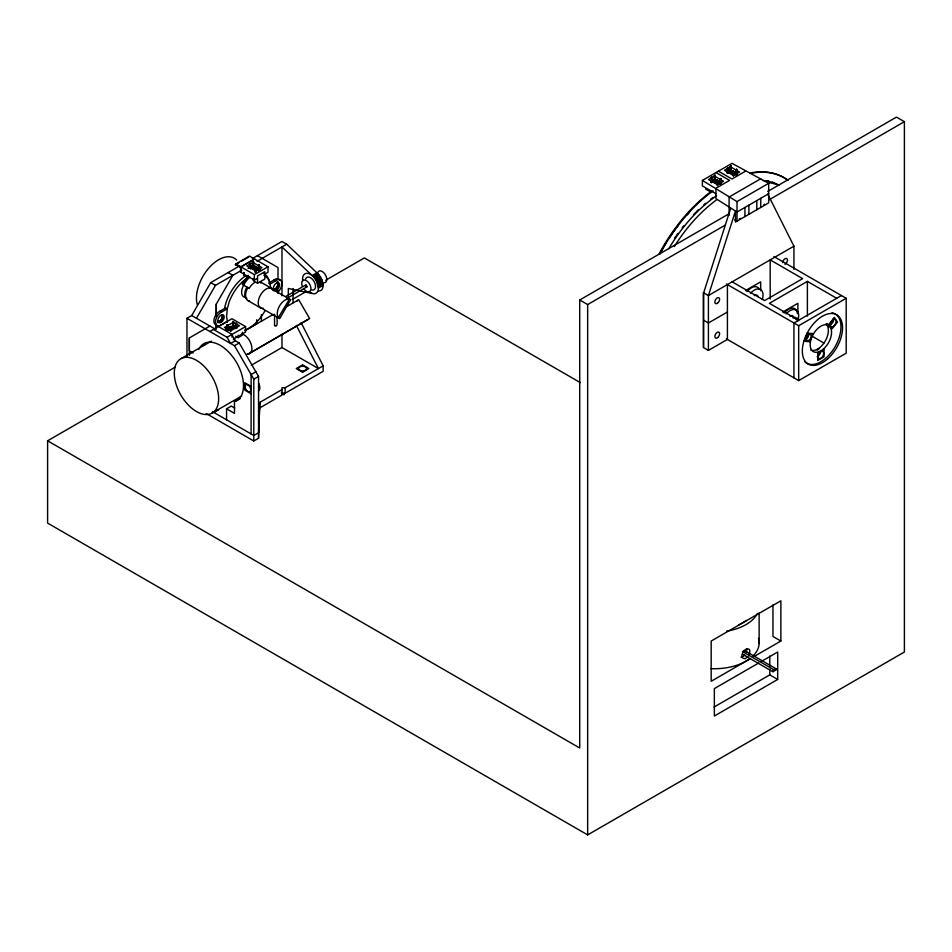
<?xml version="1.0" encoding="UTF-8"?>
<svg xmlns="http://www.w3.org/2000/svg" width="952" height="952" viewBox="0 0 952 952"><rect width="100%" height="100%" fill="white"/><g stroke="black" fill="none" stroke-linecap="round" stroke-linejoin="round"><path stroke-width="1.43" d="M186.961 356.857L186.961 318.277L191.709 315.54L210.713 282.613L239.606 265.941M209.928 326.048L189.341 337.936L189.341 350.741L193.137 352.93M216.247 328.547L216.259 324.227M216.259 315.6L216.282 304.093L232.883 275.306L228.135 272.558M216.259 315.993L216.259 304.104M240.451 398.495L234.478 401.423L234.478 413.37L226.552 408.801L226.552 419.772M251.102 433.945L251.102 374.517L255.85 371.768M186.961 318.277L234.478 345.707L253.791 379.182L253.791 440.99L258.539 438.241L259.813 402.398L281.982 389.606M256.647 319.777L256.647 323.763L249.852 327.69M234.132 340.031L239.226 342.97L258.539 376.433L258.539 438.241M278.02 287.647L278.02 281.792M293.073 302.712L293.073 288.575M259.813 402.398L258.539 432.755L253.791 435.504L212.498 411.669M276.782 317.135C277.127 318.515 278.162 329.035 274.581 325.417M225.565 308.412L227.302 308.757L226.564 316.302L227.492 322.371M743.048 651.668L743.607 650.704M744.5 651.525L744.012 650.466M727.411 284.577L727.411 339.436L708.407 350.407L703.659 347.67L703.659 292.811L730.672 208.369M806.499 339.923L808.617 334.473M749.069 654.643L749.331 653.988A5.581 2.785 -65.9 0 0 749.331 649.419C746.713 647.17 743.548 651.156 742.489 653.393A5.545 3.582 -53.3 0 0 742.489 657.963L745.059 658.796L748.01 656.571M196.457 318.277L215.461 285.362L241.808 270.154M240.582 267.203L235.37 264.727L235.834 263.93L249.448 256.076L268 266.774L268 272.26L264.823 274.093M240.13 267.464L254.66 259.075M830.703 324.727L833.44 321.324M297.583 300.308L297.31 300.618A11.198 6.462 60 0 0 296.857 301.427M286.838 298.488L307.008 286.79L306.33 285.029L305.64 286.005M235.37 264.727L239.011 262.633M241.427 261.229L248.698 257.028M252.34 258.587L281.982 241.475L286.73 244.212L318.468 274.295L322.097 280.174L323.156 285.362A11.198 6.462 60 0 1 318.468 291.003M254.434 258.956L240.82 266.81L240.82 272.308M249.531 267.643L250.162 263.43L250.4 268.69M252.696 261.967L253.565 261.74L253.565 268.143C251.685 269.642 251.685 261.55 253.565 261.74M249.531 263.799L250.4 263.573M257.088 261.324L286.73 244.212M248.044 268.309L252.851 265.537L260.753 270.094M249.412 268.345L252.851 266.358L259.194 270.011M250.792 268.738L252.851 267.548L258.789 270.975M252.696 268.369L253.565 268.143M256.017 271.939L255.79 266.679L255.148 272.165M258.313 270.332L258.956 264.846L259.194 270.106M256.017 266.81L255.386 272.308M258.313 265.215L259.194 264.989M240.582 266.679L240.582 272.165L254.374 280.126L254.374 274.64L268 266.774M254.374 280.126L257.54 278.305M257.54 283.244L264.823 279.031L264.823 271.713L257.54 275.925L257.54 283.244L253.291 280.78L253.291 278.317M216.199 324.894A7.842 4.522 -60 0 1 214.236 318.563A7.842 4.522 -60 0 1 219.971 311.149L225.719 307.853M227.35 321.431L221.911 324.549A7.842 4.522 -60 0 1 215.473 322.145A7.842 4.522 -60 0 1 221.554 312.054L227.302 308.757L229.194 301.891A31.357 18.1 -60 0 1 248.055 277.532M217.52 322.573L222.59 319.646M274.224 289.848L276.758 288.385M209.845 331.486L231.967 318.718L245.592 326.584L245.592 332.07L233.264 339.186M316.885 272.796L312.137 275.545A11.198 6.462 60 0 0 302.748 280.959M227.123 329.928L227.361 324.668L227.992 330.154M232.752 321.562L233.621 321.788L233.383 328.333L232.752 327.964L232.752 321.562L233.621 321.788M227.123 324.81L227.992 325.037M281.982 295.774L281.982 246.961L312.934 276.247L317.694 273.51M312.934 276.247L313.708 277.044L318.468 274.295M226.516 328.63L228.98 327.214M313.708 277.044L314.446 277.901L319.206 275.152M230.289 330.475L230.527 326.5L231.157 330.701M235.917 328.511L236.155 323.252L236.786 327.464M225.565 329.916L233.454 325.358L237.072 327.44M230.289 326.631L231.157 326.869M235.917 323.394L236.786 323.62M227.123 329.832L233.454 326.179L236.905 328.166M314.446 277.901L315.148 278.829L319.896 276.08M285.719 296.548L305.759 284.969M227.516 330.796L233.454 327.369L235.513 328.559M315.148 278.829L315.79 279.793L320.538 277.056M181.285 358.511L211.38 341.137M288.313 299.797L288.313 288.492L312.934 293.644A11.198 6.462 60 0 0 318.408 288.111L316.373 280.816L321.122 278.067M316.897 281.863L321.645 279.115M317.349 282.923L322.097 280.174M317.73 283.993L322.478 281.245M767.717 191.447L896.486 117.108L904.4 121.677L904.4 652.013L587.658 834.892L47.6 523.088L47.6 440.8L175.073 367.21M292.24 299.559L305.116 292.121M325.715 280.233L364.342 257.933L580.28 382.597M213.426 329.428L227.04 337.294L245.592 326.584M318.027 285.053L322.776 282.316M318.242 286.1L322.99 283.363M318.361 287.123L323.121 284.386M318.408 288.111L323.156 285.362M244.938 330.749L273.272 314.398M284.636 307.829L298.726 299.701L309.626 318.587L248.317 353.977M235.739 336.235L238.167 337.627L242.427 335.175L242.427 332.248M234.478 345.707L239.226 342.97M251.352 365.223L281.982 347.539L318.408 368.567L296.346 325.394M253.791 379.182L258.539 376.433M211.677 413.346A31.357 18.1 60 0 0 202.859 365.104A31.357 18.1 60 0 0 174.894 379.348A31.357 18.1 60 0 0 211.677 413.346L241.76 395.972M213.879 412.454L218.639 409.717M226.552 408.801L231.3 406.064L234.704 408.015M259.813 407.884L281.982 395.092L281.982 387.773L285.148 387.773L323.156 365.83L301.094 322.657M283.184 394.402L283.97 393.938L283.97 394.854L281.399 393.366M281.982 393.259L285.148 393.259L323.156 371.316L323.156 365.83M715.952 193.732L702.386 185.914L702.386 180.428L732.005 163.327L768.681 183.308L768.681 202.883L735.432 222.078L735.432 211.106L708.407 295.548L708.407 350.407M711.192 182.582L711.834 177.096L712.06 182.356M714.524 182.51L714.357 175.632L715 175.263L715.238 181.808L714.357 182.034L715 181.665L715 175.263M727.185 173.347L727.828 167.861L728.066 173.121M730.362 166.398L731.231 166.172L731.231 172.574C729.339 174.073 729.339 165.981 731.231 166.172M711.192 177.465L712.06 177.227M714.357 175.632L715.238 175.406M727.185 168.23L728.066 167.992M730.517 166.85L724.496 170.325L733.528 175.537L739.549 172.062L730.517 166.85L730.517 169.968L737.288 173.871M710.906 181.285L714.524 179.202L721.295 183.105M726.912 172.05L730.517 169.968M711.073 182.01L714.524 180.023L719.593 182.951M728.221 172.11L730.517 170.789L736.848 174.442L736.61 169.278L735.979 174.763M712.465 182.403L714.524 181.213L719.272 183.95M728.458 173.169L730.517 171.979L735.265 174.716M730.362 172.8L731.231 172.574M716.82 184.545L717.451 180.345L717.451 185.461M719.986 183.998L720.616 178.512L720.854 183.772M732.814 175.311L733.445 171.11L733.683 175.085M716.82 180.701L717.689 180.475L717.689 185.604M719.986 178.881L720.854 178.655M732.814 171.467L733.683 171.241M735.979 169.646L736.848 169.408M745.559 171.146L731.945 179.012L718.391 171.193M760.767 178.738L729.089 197.028L729.089 215.295M702.386 180.428L737.015 201.598L768.681 183.308M47.6 440.8L579.732 748.022L579.732 299.987L729.089 213.748M768.681 193.732L737.015 212.022L715.952 198.67L715.952 188.246L729.565 180.392L716.011 172.562M579.732 299.987L587.658 304.557L725.424 225.017M769.204 199.741L904.4 121.677M767.752 194.125L793.932 246.175L708.407 295.548L703.659 292.811M745.464 290.61L760.672 281.84L760.672 290.61M727.411 312.006L708.407 322.978L703.659 320.241M836.689 298.297L807.391 281.375L769.383 303.319L798.68 320.241M782.687 312.101L797.895 303.319L797.895 313.565M841.437 295.548L793.932 322.978L793.932 377.837M726.483 284.041L798.68 325.727L846.197 298.297L846.197 353.156L798.68 380.586L726.483 338.9M817.054 349.86L819.589 348.396M750.462 658.606L711.18 681.275L711.18 641.041L780.866 600.807L780.866 641.041L754.258 656.404M758.696 662.985L714.357 688.593L714.357 716.023L777.701 679.442L777.701 652.013L761.231 661.521M714.036 707.062L769.787 674.873L777.701 679.442M268.524 283.125L273.962 280.019A7.842 4.522 -60 0 1 279.912 280.269M270.106 284.041L275.545 280.935A7.842 4.522 -60 0 1 281.911 282.542A7.842 4.522 -60 0 1 277.341 292.538M306.889 286.909L306.116 286.707M219.971 311.149L221.637 312.042M308.127 319.348L248.341 354.025A11.174 6.45 60 0 1 247.02 354.073M247.948 354.096L248.817 353.93A11.174 6.45 60 0 0 251.078 343.946A11.174 6.45 60 0 0 241.951 333.902M234.478 401.423L235.703 401.244A32.927 19.004 60 0 0 233.728 358.13A32.927 19.004 60 0 0 198.73 349.479M270.106 287.98L270.963 288.147M776.047 668.78C772.81 669.756 776.82 672.076 776.047 668.78L744.369 650.502M774.143 669.887C770.906 670.851 774.928 673.171 774.143 669.887L742.465 651.596M716.547 179.63L720.236 181.761M705.563 189.02L709.811 191.471M734.742 219.864L737.015 221.173L737.015 201.598M773.988 256.612L846.197 298.297M732.159 281.84L764.634 300.582L802.643 278.639L770.18 259.884L770.18 298.976M811.211 335.699L823.956 343.053M257.433 255.648L278.02 267.536L278.02 279.305M253.732 265.31L257.433 267.452M273.962 280.019L275.545 280.935M235.834 263.93L254.374 274.64M260.348 281.899L271.748 288.48M270.475 288.099L290.598 299.713L279.698 318.599L259.551 307.02M247.877 300.57L260.55 307.877M210.713 282.613L215.461 285.362M780.866 641.041L772.953 636.471L772.953 604.865M233.621 328.19L232.99 327.821L232.99 321.419M218.413 326.548L232.038 334.414L232.038 337.151M191.709 315.54L215.021 328.987M742.619 654.262L773.024 671.826M281.399 392.45L283.97 393.938M251.102 386.405L244.771 382.74L244.771 390.058L251.102 393.712M206.239 413.537L253.791 440.99M259.289 306.711L259.86 307.377M826.491 323.62L828.871 327M315.79 279.793L316.373 280.816M231.8 334.545L235.382 340.745L230.622 343.493L227.04 337.294M263.918 273.498A32.927 19.004 -60 0 1 269.916 283.101L270.689 287.885M807.391 281.375L807.391 316.123M798.68 325.727L798.68 380.586M797.895 317.956L797.895 320.883M793.932 246.175L793.932 269.273M769.787 656.106L769.787 666.21M769.787 669.101L769.787 674.873M760.767 198.314L760.767 207.453M759.137 612.802L759.137 643.528M756.804 200.598L756.804 209.737M748.891 205.168L748.891 214.307M744.928 207.453L744.928 216.592M736.61 169.278L736.61 174.394M736.217 169.777L736.217 174.906M733.445 171.11L733.445 176.227M733.052 171.61L733.052 175.454M730.993 166.029L730.993 172.431M730.601 166.529L730.601 172.931M730.517 170.789L730.517 173.276M727.828 167.861L727.828 172.978M727.423 168.361L727.423 172.205M720.616 178.512L720.616 183.629M720.224 179.012L720.224 182.855M717.058 180.844L717.058 184.688M714.595 175.775L714.595 182.165M711.834 177.096L711.834 182.213M711.43 177.596L711.43 182.713M703.338 292.621L703.338 347.492M587.658 304.557L587.658 834.892M288.313 302.629L288.313 305.461M285.148 387.773L285.148 393.259M281.982 334.223L281.982 347.539M278.02 282.256L278.02 286.671M278.02 290.527L278.02 293.394M274.545 314.315L274.545 325.584M261.395 314.553L261.395 321.193M258.956 264.846L258.956 269.975M258.551 265.358L258.551 270.475M255.79 266.679L255.79 271.796M253.327 261.61L253.327 268M252.935 262.109L252.851 268.845M250.162 263.43L250.162 268.547M249.769 263.93L249.769 267.774M248.139 275.342L248.139 277.817L243.748 275.271L243.748 272.808M243.986 272.486L243.986 275.414M238.167 335.163L238.167 337.627M236.548 323.751L236.548 327.595M236.155 323.252L236.155 328.369M233.383 321.931L233.383 328.333M230.919 327L230.919 330.844M230.527 326.5L230.527 330.344M227.754 325.167L227.754 330.296M227.361 324.668L227.361 329.785M222.59 315.267L222.59 318.182M216.259 324.739L216.259 329.059M189.341 337.936L189.341 355.132M302.224 371.732A4.034 2.332 0 0 1 302.926 371.732M668.768 248.734A111.991 64.653 -60 0 1 716.249 195.981M762.707 180.499A111.991 64.653 -60 0 1 778.938 185.116M674.409 246.473A111.991 64.653 -60 0 1 716.892 199.599M768.074 182.546A111.991 64.653 -60 0 1 778.355 185.176M674.516 238.274A111.991 64.653 -60 0 1 675.861 236.31M676.539 235.334A111.991 64.653 -60 0 1 677.919 233.407M682.168 227.754A111.991 64.653 -60 0 1 683.631 225.921M693.508 214.64A111.991 64.653 -60 0 1 695.876 212.225M696.674 211.427A111.991 64.653 -60 0 1 698.268 209.868M703.956 204.68A111.991 64.653 -60 0 1 705.599 203.276M710.585 199.277A111.991 64.653 -60 0 1 713.096 197.409M766.419 180.666A111.991 64.653 -60 0 1 768.526 181.094M772.596 182.249A111.991 64.653 -60 0 1 774.547 182.986M660.64 252.328A111.991 64.653 -60 0 1 666.019 243.01M669.887 236.977A111.991 64.653 -60 0 1 673.266 232.086M673.957 231.122A111.991 64.653 -60 0 1 675.361 229.218M676.777 227.326A111.991 64.653 -60 0 1 678.217 225.469M687.213 214.855A111.991 64.653 -60 0 1 688.76 213.189M750.283 173.431A120.952 69.829 -60 0 1 788.006 180.261M659.7 254.339A120.952 69.829 -60 0 1 713.131 190.828M749.652 173.062A120.952 69.829 -60 0 1 787.375 179.904M659.07 253.97A120.952 69.829 -60 0 1 711.62 191.102M746.332 620.466A40.317 23.276 0 0 1 738.895 624.762M758.447 638.316A44.792 25.859 0 0 1 752.961 655.987M749.069 659.212A44.792 25.859 0 0 1 710.954 668.661M757.423 613.409A44.792 25.859 0 0 1 726.673 631.164M746.582 648.574A5.605 3.153 -61.2 0 1 746.201 652.275M744.785 654.809A5.605 3.153 -61.2 0 1 740.93 657.154M764.646 204.168A4.474 2.582 0 0 1 763.932 204.704M740.18 218.424A4.474 2.582 0 0 1 739.252 218.841M793.04 318.004A5.605 3.237 -60 0 1 797.098 320.134M795.325 318.611A4.474 2.582 -60 0 1 795.848 319.063M754.246 295.608A5.605 3.237 -60 0 1 758.137 296.643M750.473 293.347A12.316 7.116 -60 0 1 760.351 289.372A12.316 7.116 -60 0 1 762.314 299.547M789.874 316.183A5.605 3.237 -60 0 1 793.766 317.218M786.102 313.922A12.316 7.116 -60 0 1 795.979 309.947A12.316 7.116 -60 0 1 797.954 320.122M746.915 291.562A12.769 7.366 -60 0 1 759.506 289.491M784.127 313.041A12.769 7.366 -60 0 1 797.026 311.768M797.24 312.637A12.769 7.366 -60 0 1 797.371 313.577M782.734 262.633A3.356 1.94 -60 0 1 785.269 258.635A3.356 1.94 -60 0 1 787.471 260.301A3.356 1.94 -60 0 1 784.924 264.299M832.833 319.146A4.034 2.332 -60 0 1 829.537 324.87M827.847 324.715A4.034 2.332 -60 0 1 827.347 324.013M808.188 333.95A4.034 2.332 -60 0 1 804.845 339.126M835.071 313.886A28.441 16.422 -60 0 1 834.119 348.325A28.441 16.422 -60 0 1 804.892 361.879M832.024 312.768A28.441 16.422 -60 0 1 834.119 313.41M825.872 324.037A15.113 8.723 -60 0 1 825.241 341.066A15.113 8.723 -60 0 1 810.818 350.122M807.998 337.067A15.113 8.723 -60 0 1 808.926 334.676M820.493 350.967A4.034 2.332 -60 0 1 817.197 356.679M817.685 349.86A4.034 2.332 -60 0 1 818.184 349.622M302.248 286.159A6.569 3.796 60 0 1 305.628 280.233A6.569 3.796 60 0 1 310.876 289.622A6.569 3.796 60 0 1 303.914 289.122M317.706 272.712A6.569 3.796 60 0 1 325.072 274.295A6.569 3.796 60 0 1 324.394 282.792M254.743 282.458A11.198 6.462 -60 0 0 249.15 288.361L242.284 284.398A22.396 12.935 -60 0 1 248.579 276.306M243.545 285.136A22.396 12.935 -60 0 1 249.852 277.032M260.336 282.339A11.198 6.462 -60 0 1 260.788 283.149M249.519 301.07A11.198 6.462 -60 0 1 247.877 287.635M263.466 308.329A11.198 6.462 -60 0 1 260.55 294.953A11.198 6.462 -60 0 1 273.593 290.788M277.496 282.268A4.474 2.582 -60 0 1 276.937 287.373A4.474 2.582 -60 0 1 272.76 289.777M197.397 304.997A31.357 18.1 -60 0 1 208.881 268A31.357 18.1 -60 0 1 236.691 260.086M222.34 314.719A4.474 2.582 -60 0 1 221.376 319.586A4.474 2.582 -60 0 1 217.52 321.847M246.854 298.666A10.079 5.819 -60 0 1 246.854 287.028M245.164 297.286A10.079 5.819 -60 0 1 243.688 285.195M263.918 275.318A31.357 18.1 -60 0 1 269.963 283.101M264.87 310.959A31.357 18.1 -60 0 1 244.771 330.213M258.789 383.442A7.842 4.522 60 0 1 258.575 391.105M204.073 345.564A32.927 19.004 60 0 1 206.322 342.613M189.65 354.584A4.034 2.332 60 0 1 192.006 352.692M305.592 279.198A7.164 4.141 60 0 1 314.077 281.459A7.164 4.141 60 0 1 311.804 289.943M312.137 293.43A11.198 6.462 60 0 1 308.841 291.526M224.708 307.579A32.927 19.004 -60 0 1 245.699 275.818M221.899 314.755A4.034 2.332 -60 0 1 221.257 319.289A4.034 2.332 -60 0 1 217.591 321.407M276.687 282.244A4.034 2.332 -60 0 1 276.877 286.98A4.034 2.332 -60 0 1 272.677 289.194M807.356 333.093L804.178 341.256L809.664 341.744L812.841 333.581L807.356 333.093M289.503 299.023L278.293 317.682A11.198 6.462 -60 0 1 279.555 305.925A11.198 6.462 -60 0 1 289.111 298.952L289.503 299.023M834.357 317.504L828.871 324.323L832.036 328.833L837.522 322.014L834.357 317.504M252.851 262.431L246.842 265.905L255.862 271.118L261.883 267.643L252.851 262.431M233.454 322.252L224.434 327.464L230.455 330.939L239.476 325.727L233.454 322.252M302.569 364.913L296.239 368.567L302.569 372.232L308.912 368.567L302.569 364.913M714.524 176.084L708.502 179.559L717.534 184.771L723.544 181.296L714.524 176.084M824.015 349.503L817.685 353.156L817.685 360.475L824.015 356.81L824.015 349.503M717.689 337.555A3.356 1.94 -60 0 0 719.034 332.284A3.356 1.94 -60 0 0 715 335.509A3.356 1.94 -60 0 0 717.689 337.555M717.415 303.283A3.356 1.94 -60 0 0 719.2 297.976A3.356 1.94 -60 0 0 715.095 300.689A3.356 1.94 -60 0 0 717.415 303.283M833.69 326.12A4.034 2.332 -60 0 0 835.38 319.789A4.034 2.332 -60 0 0 830.525 323.585A4.034 2.332 -60 0 0 833.69 326.12M809.01 340.376A4.034 2.332 -60 0 0 810.699 334.045A4.034 2.332 -60 0 0 805.832 337.841A4.034 2.332 -60 0 0 809.01 340.376M823.623 348.848A15.113 8.723 -60 0 0 828.418 325.429A15.113 8.723 -60 0 0 810.533 341.292A15.113 8.723 -60 0 0 823.623 348.848M827.645 358.868A28.441 16.422 -60 0 0 836.665 314.803A28.441 16.422 -60 0 0 803.012 344.648A28.441 16.422 -60 0 0 827.645 358.868M821.35 357.94A4.034 2.332 -60 0 0 823.04 351.609A4.034 2.332 -60 0 0 818.173 355.405A4.034 2.332 -60 0 0 821.35 357.94M276.639 290.265A4.474 2.582 -60 0 0 279.079 283.184A4.474 2.582 -60 0 0 273.605 286.754A4.474 2.582 -60 0 0 276.639 290.265M221.447 322.109A4.474 2.582 -60 0 0 223.506 315.053A4.474 2.582 -60 0 0 218.079 319.051A4.474 2.582 -60 0 0 221.447 322.109M300.261 370.483A4.034 2.332 0 0 0 306.592 368.769A4.034 2.332 0 0 0 300.868 366.46A4.034 2.332 0 0 0 300.261 370.483M245.128 387.178A4.034 2.332 60 0 0 249.769 391.808A4.034 2.332 60 0 0 248.912 385.703A4.034 2.332 60 0 0 245.128 387.178"/></g></svg>
